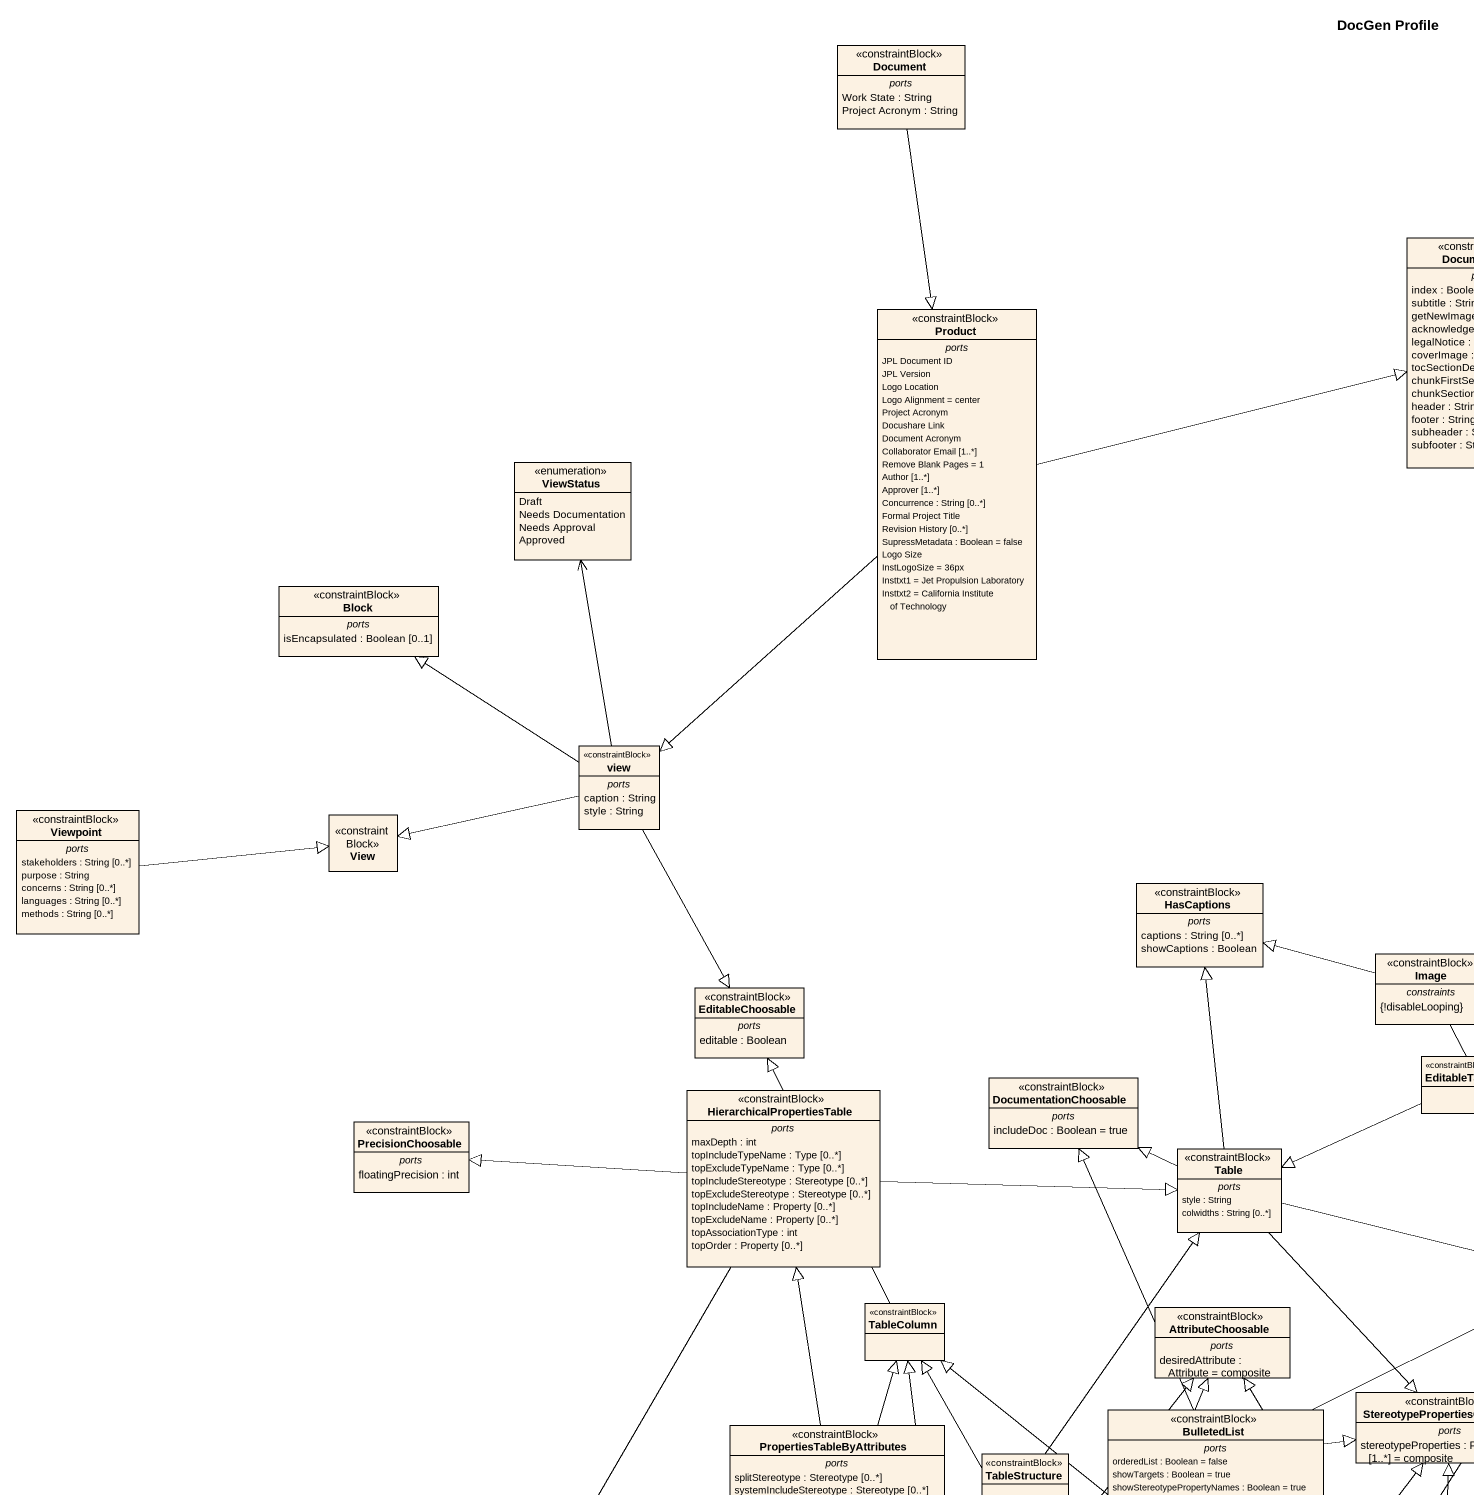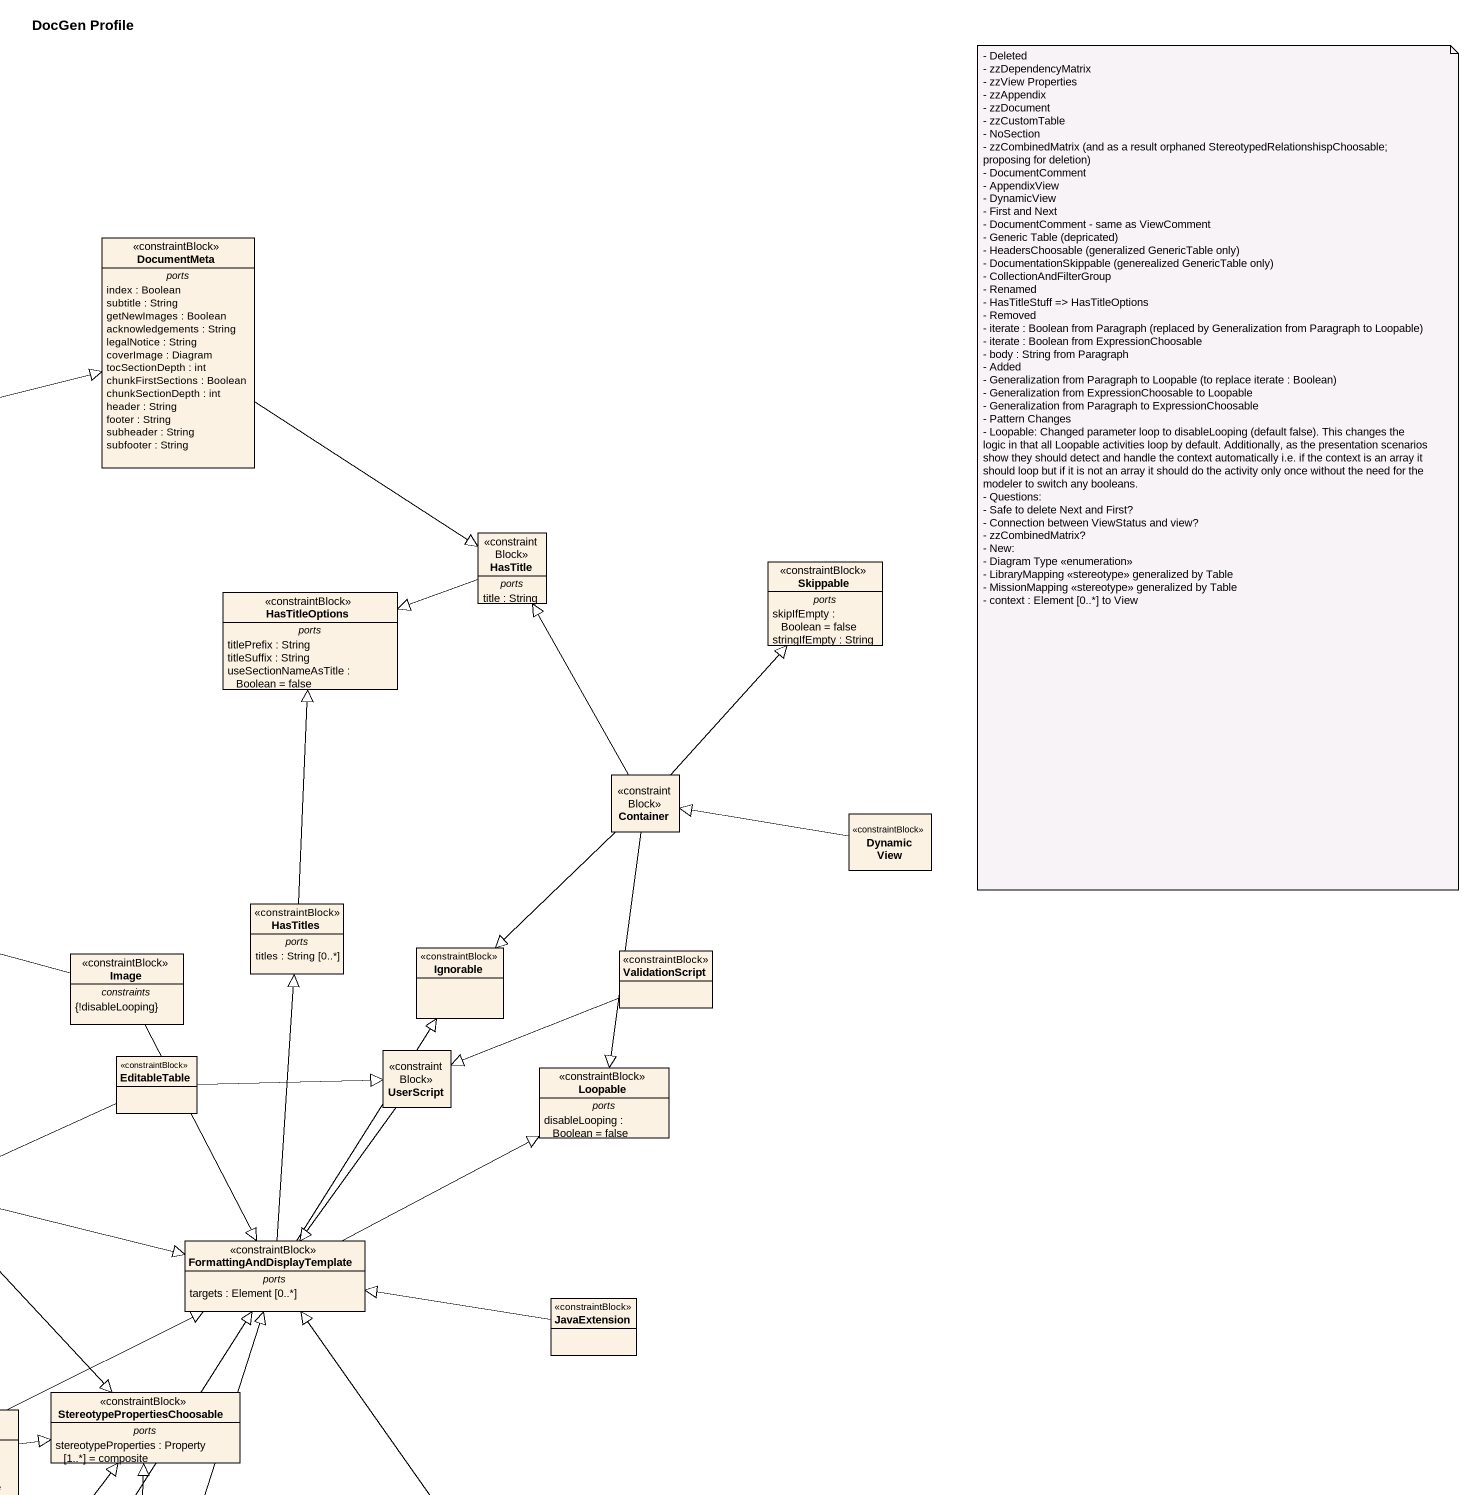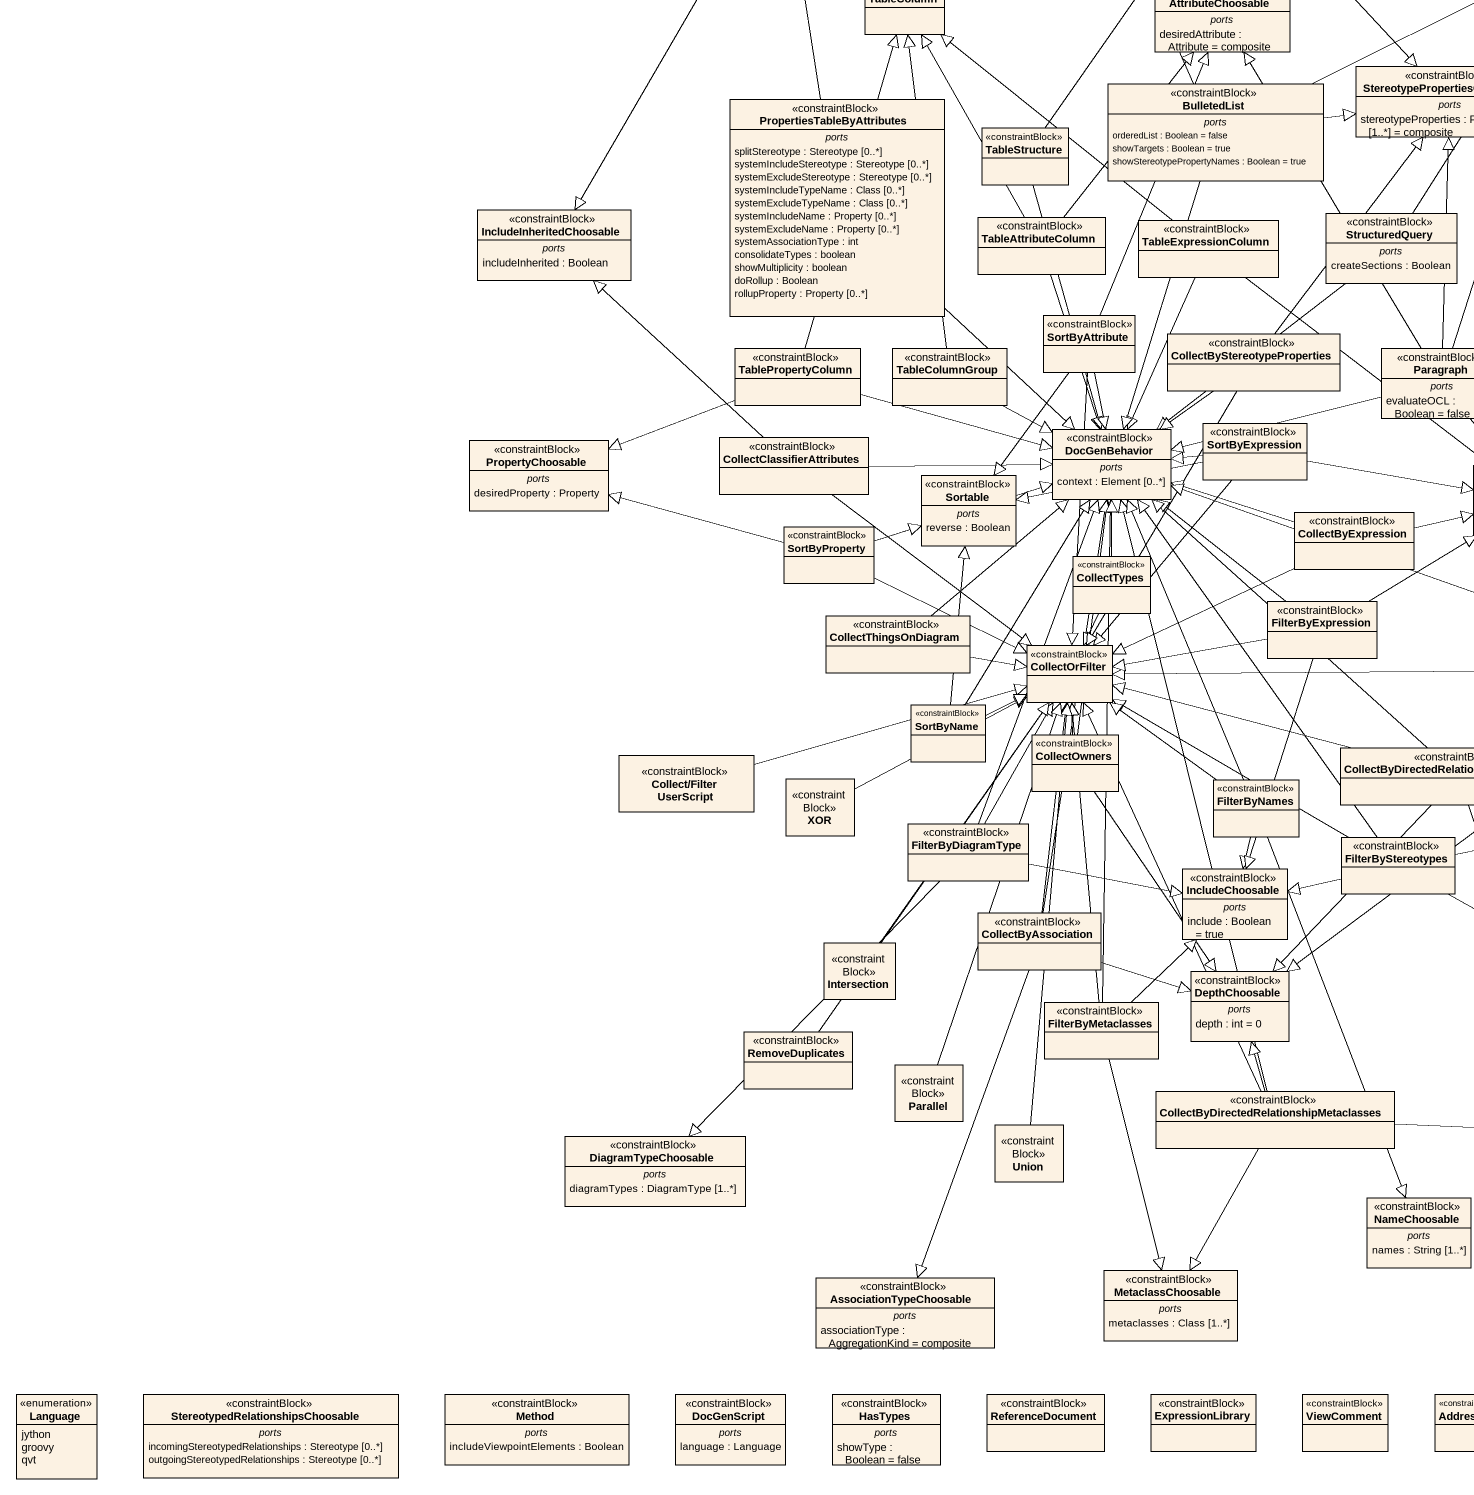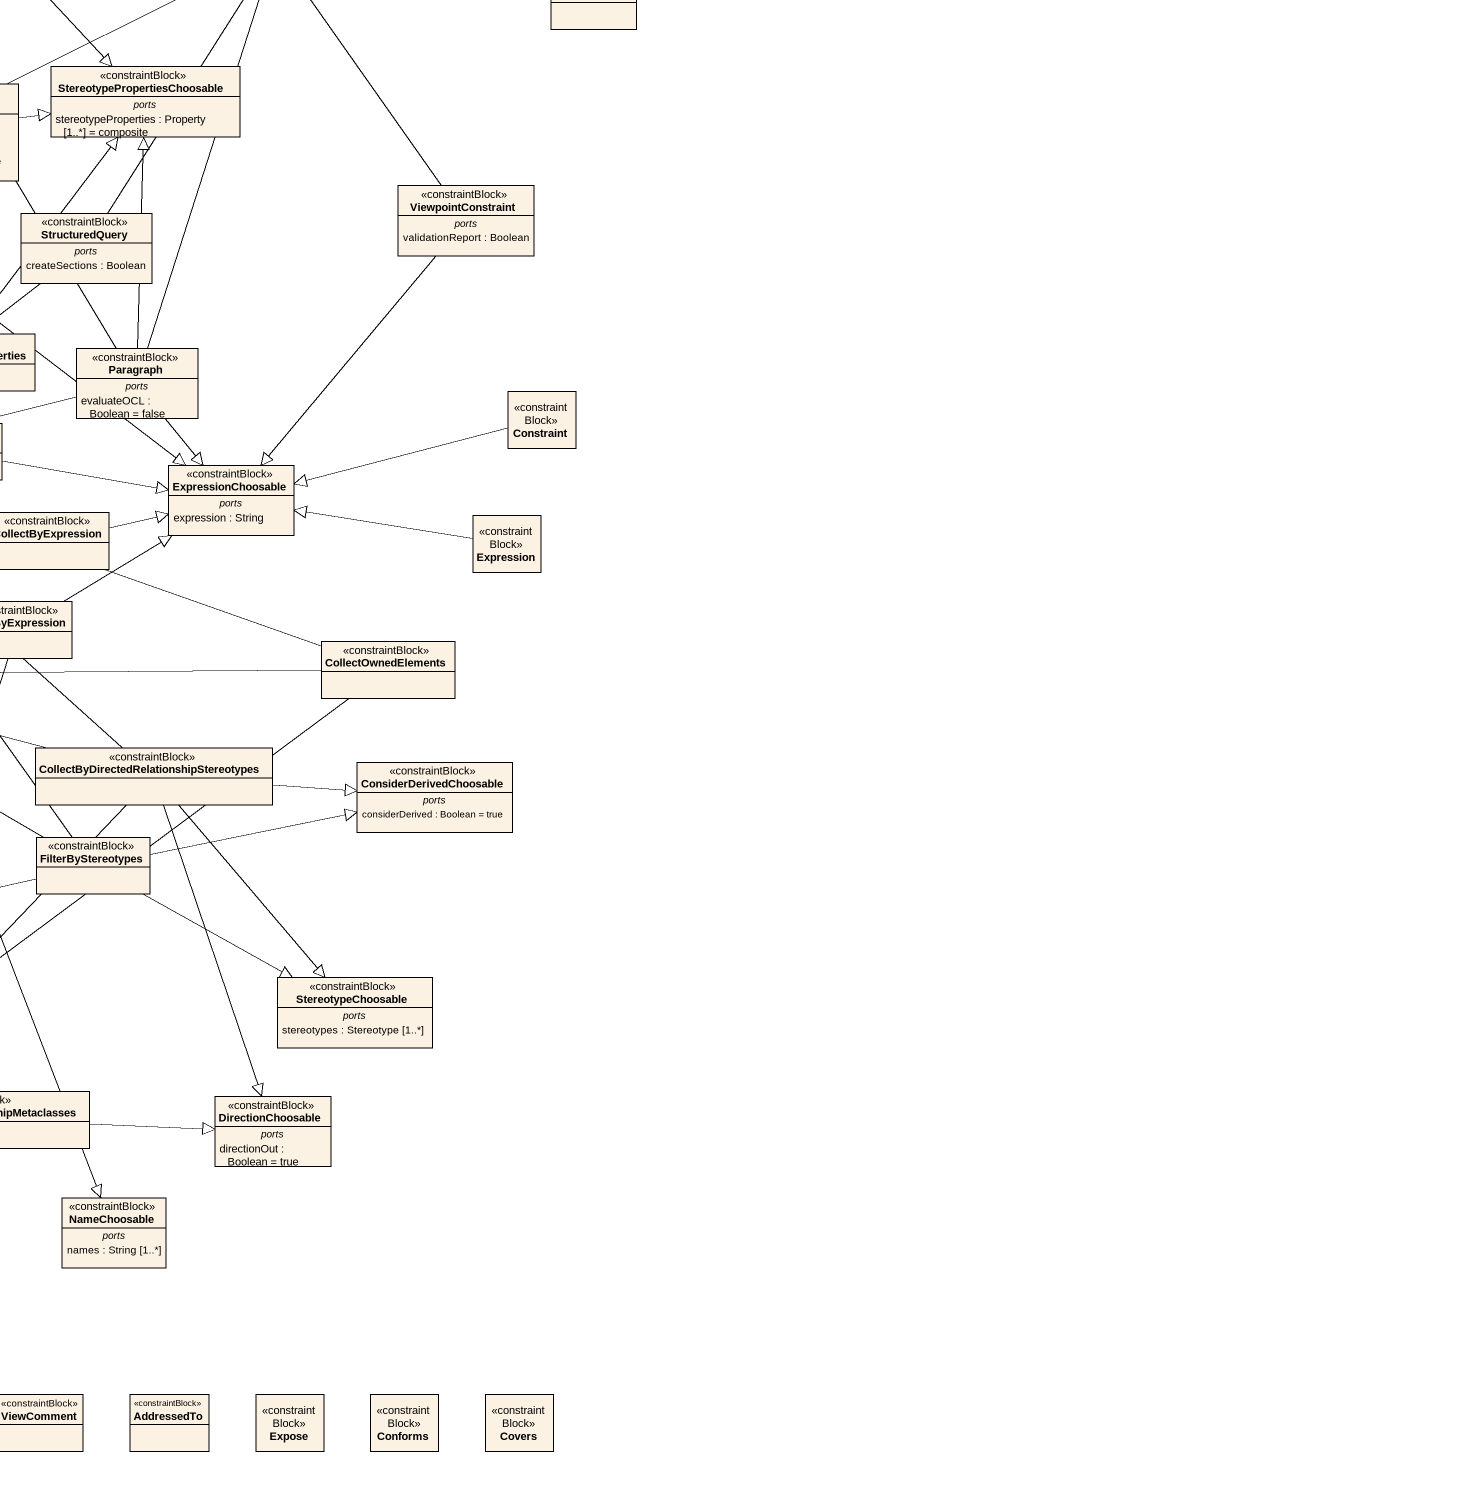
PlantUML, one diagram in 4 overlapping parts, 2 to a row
@startuml
title DocGen Profile
hide circle
hide empty members
class Document <<constraintBlock>> {
  -- ports --
  Work State : String
  Project Acronym : String
}
class DocumentMeta <<constraintBlock>> {
  -- ports --
  index : Boolean
  subtitle : String
  getNewImages : Boolean
  acknowledgements : String
  legalNotice : String
  coverImage : Diagram
  tocSectionDepth : int
  chunkFirstSections : Boolean
  chunkSectionDepth : int
  header : String
  footer : String
  subheader : String
  subfooter : String
}
class Product <<constraintBlock>> {
  -- ports --
  JPL Document ID
  JPL Version
  Logo Location
  Logo Alignment = center
  Project Acronym
  Docushare Link
  Document Acronym
  Collaborator Email [1..*]
  Remove Blank Pages = 1
  Author [1..*]
  Approver [1..*]
  Concurrence : String [0..*]
  Formal Project Title
  Revision History [0..*]
  SupressMetadata : Boolean = false
  Logo Size
  InstLogoSize = 36px
  Insttxt1 = Jet Propulsion Laboratory
  Insttxt2 = California Institute of Technology
}
enum ViewStatus {
  Draft
  Needs Documentation
  Needs Approval
  Approved
}
class HasTitle <<constraintBlock>> {
  -- ports --
  title : String
}
class Skippable <<constraintBlock>> {
  -- ports --
  skipIfEmpty : Boolean = false
  stringIfEmpty : String
}
class Block <<constraintBlock>> {
  -- ports --
  isEncapsulated : Boolean [0..1]
}
class HasTitleOptions <<constraintBlock>> {
  -- ports --
  titlePrefix : String
  titleSuffix : String
  useSectionNameAsTitle : Boolean = false
}
class view <<constraintBlock>> {
  -- ports --
  caption : String
  style : String
}
class Container <<constraintBlock>>
class Viewpoint <<constraintBlock>> {
  -- ports --
  stakeholders : String [0..*]
  purpose : String
  concerns : String [0..*]
  languages : String [0..*]
  methods : String [0..*]
}
class View <<constraintBlock>>
class "Dynamic View" as Dynamic_View <<constraintBlock>>
class HasCaptions <<constraintBlock>> {
  -- ports --
  captions : String [0..*]
  showCaptions : Boolean
}
class HasTitles <<constraintBlock>> {
  -- ports --
  titles : String [0..*]
}
class Image <<constraintBlock>> {
  -- constraints --
  {!disableLooping}
}
class Ignorable <<constraintBlock>>
class ValidationScript <<constraintBlock>>
class EditableChoosable <<constraintBlock>> {
  -- ports --
  editable : Boolean
}
class EditableTable <<constraintBlock>>
class UserScript <<constraintBlock>>
class Loopable <<constraintBlock>> {
  -- ports --
  disableLooping : Boolean = false
}
class HierarchicalPropertiesTable <<constraintBlock>> {
  -- ports --
  maxDepth : int
  topIncludeTypeName : Type [0..*]
  topExcludeTypeName : Type [0..*]
  topIncludeStereotype : Stereotype [0..*]
  topExcludeStereotype : Stereotype [0..*]
  topIncludeName : Property [0..*]
  topExcludeName : Property [0..*]
  topAssociationType : int
  topOrder : Property [0..*]
}
class DocumentationChoosable <<constraintBlock>> {
  -- ports --
  includeDoc : Boolean = true
}
class PrecisionChoosable <<constraintBlock>> {
  -- ports --
  floatingPrecision : int
}
class Table <<constraintBlock>> {
  -- ports --
  style : String
  colwidths : String [0..*]
}
class FormattingAndDisplayTemplate <<constraintBlock>> {
  -- ports --
  targets : Element [0..*]
}
class JavaExtension <<constraintBlock>>
class TableColumn <<constraintBlock>>
class AttributeChoosable <<constraintBlock>> {
  -- ports --
  desiredAttribute : Attribute = composite
}
class "StereotypePropertiesChoosable" as StereotypePropertiesChoosabl <<constraintBlock>> {
  -- ports --
  stereotypeProperties : Property [1..*] = composite
}
class PropertiesTableByAttributes <<constraintBlock>> {
  -- ports --
  splitStereotype : Stereotype [0..*]
  systemIncludeStereotype : Stereotype [0..*]
  systemExcludeStereotype : Stereotype [0..*]
  systemIncludeTypeName : Class [0..*]
  systemExcludeTypeName : Class [0..*]
  systemIncludeName : Property [0..*]
  systemExcludeName : Property [0..*]
  systemAssociationType : int
  consolidateTypes : boolean
  showMultiplicity : boolean
  doRollup : Boolean
  rollupProperty : Property [0..*]
}
class BulletedList <<constraintBlock>> {
  -- ports --
  orderedList : Boolean = false
  showTargets : Boolean = true
  showStereotypePropertyNames : Boolean = true
}
class TableStructure <<constraintBlock>>
class ViewpointConstraint <<constraintBlock>> {
  -- ports --
  validationReport : Boolean
}
class IncludeInheritedChoosable <<constraintBlock>> {
  -- ports --
  includeInherited : Boolean
}
class TableAttributeColumn <<constraintBlock>>
class TableExpressionColumn <<constraintBlock>>
class StructuredQuery <<constraintBlock>> {
  -- ports --
  createSections : Boolean
}
class SortByAttribute <<constraintBlock>>
class "CollectByStereotypeProperties" as CollectByStereotypePropertie <<constraintBlock>>
class TablePropertyColumn <<constraintBlock>>
class TableColumnGroup <<constraintBlock>>
class Paragraph <<constraintBlock>> {
  -- ports --
  evaluateOCL : Boolean = false
}
class DocGenBehavior <<constraintBlock>> {
  -- ports --
  context : Element [0..*]
}
class SortByExpression <<constraintBlock>>
class Constraint <<constraintBlock>>
class PropertyChoosable <<constraintBlock>> {
  -- ports --
  desiredProperty : Property
}
class CollectClassifierAttributes <<constraintBlock>>
class Sortable <<constraintBlock>> {
  -- ports --
  reverse : Boolean
}
class ExpressionChoosable <<constraintBlock>> {
  -- ports --
  expression : String
}
class SortByProperty <<constraintBlock>>
class CollectByExpression <<constraintBlock>>
class Expression <<constraintBlock>>
class CollectTypes <<constraintBlock>>
class CollectThingsOnDiagram <<constraintBlock>>
class FilterByExpression <<constraintBlock>>
class CollectOrFilter <<constraintBlock>>
class CollectOwnedElements <<constraintBlock>>
class SortByName <<constraintBlock>>
class "Collect/Filter UserScript" as Collect_Filter_UserScript <<constraintBlock>>
class CollectOwners <<constraintBlock>>
class "CollectByDirectedRelationshipStereotypes" as CollectByDirectedRelationshi <<constraintBlock>>
class XOR <<constraintBlock>>
class FilterByNames <<constraintBlock>>
class ConsiderDerivedChoosable <<constraintBlock>> {
  -- ports --
  considerDerived : Boolean = true
}
class FilterByDiagramType <<constraintBlock>>
class FilterByStereotypes <<constraintBlock>>
class IncludeChoosable <<constraintBlock>> {
  -- ports --
  include : Boolean = true
}
class Intersection <<constraintBlock>>
class CollectByAssociation <<constraintBlock>>
class DepthChoosable <<constraintBlock>> {
  -- ports --
  depth : int = 0
}
class StereotypeChoosable <<constraintBlock>> {
  -- ports --
  stereotypes : Stereotype [1..*]
}
class RemoveDuplicates <<constraintBlock>>
class FilterByMetaclasses <<constraintBlock>>
class Parallel <<constraintBlock>>
class Union <<constraintBlock>>
class "CollectByDirectedRelationshipMetaclasses" as CollectByDirectedRelationshi_2 <<constraintBlock>>
class DirectionChoosable <<constraintBlock>> {
  -- ports --
  directionOut : Boolean = true
}
class DiagramTypeChoosable <<constraintBlock>> {
  -- ports --
  diagramTypes : DiagramType [1..*]
}
class NameChoosable <<constraintBlock>> {
  -- ports --
  names : String [1..*]
}
class AssociationTypeChoosable <<constraintBlock>> {
  -- ports --
  associationType : AggregationKind = composite
}
class MetaclassChoosable <<constraintBlock>> {
  -- ports --
  metaclasses : Class [1..*]
}
enum Language {
  jython
  groovy
  qvt
}
class "StereotypedRelationshipsChoosable" as StereotypedRelationshipsChoo <<constraintBlock>> {
  -- ports --
  incomingStereotypedRelationships : Stereotype [0..*]
  outgoingStereotypedRelationships : Stereotype [0..*]
}
class Method <<constraintBlock>> {
  -- ports --
  includeViewpointElements : Boolean
}
class DocGenScript <<constraintBlock>> {
  -- ports --
  language : Language
}
class HasTypes <<constraintBlock>> {
  -- ports --
  showType : Boolean = false
}
class ReferenceDocument <<constraintBlock>>
class ExpressionLibrary <<constraintBlock>>
class ViewComment <<constraintBlock>>
class AddressedTo <<constraintBlock>>
class Expose <<constraintBlock>>
class Conforms <<constraintBlock>>
class Covers <<constraintBlock>>
Document --|> Product
DocumentMeta --|> HasTitle
Product -right-|> DocumentMeta
Product --|> view
HasTitle -left-|> HasTitleOptions
view -up-> ViewStatus
view -up-|> Block
view -left-|> View
view --|> EditableChoosable
Container -up-|> HasTitle
Container -up-|> Skippable
Container --|> Ignorable
Container --|> Loopable
Viewpoint -right-|> View
Dynamic_View -left-|> Container
HasTitles -up-|> HasTitleOptions
Image -left-|> HasCaptions
Image --|> FormattingAndDisplayTemplate
ValidationScript -left-|> UserScript
EditableTable -right-|> UserScript
EditableTable -left-|> Table
UserScript --|> FormattingAndDisplayTemplate
HierarchicalPropertiesTable -left-|> PrecisionChoosable
HierarchicalPropertiesTable -right-|> Table
HierarchicalPropertiesTable --|> IncludeInheritedChoosable
Table -up-|> HasCaptions
Table -left-|> DocumentationChoosable
Table -right-|> FormattingAndDisplayTemplate
Table --|> StereotypePropertiesChoosabl
FormattingAndDisplayTemplate -up-|> HasTitles
FormattingAndDisplayTemplate -up-|> Ignorable
FormattingAndDisplayTemplate -right-|> Loopable
JavaExtension -left-|> FormattingAndDisplayTemplate
TableColumn -up-|> EditableChoosable
PropertiesTableByAttributes -up-|> HierarchicalPropertiesTable
PropertiesTableByAttributes --|> DocGenBehavior
BulletedList -up-|> DocumentationChoosable
BulletedList -right-|> FormattingAndDisplayTemplate
BulletedList -right-|> StereotypePropertiesChoosabl
BulletedList --|> DocGenBehavior
TableStructure -up-|> Table
TableStructure --|> DocGenBehavior
ViewpointConstraint -up-|> FormattingAndDisplayTemplate
ViewpointConstraint --|> ExpressionChoosable
TableAttributeColumn -up-|> TableColumn
TableAttributeColumn -up-|> AttributeChoosable
TableAttributeColumn --|> DocGenBehavior
TableExpressionColumn -up-|> TableColumn
TableExpressionColumn --|> DocGenBehavior
TableExpressionColumn --|> ExpressionChoosable
StructuredQuery -up-|> FormattingAndDisplayTemplate
StructuredQuery --|> DocGenBehavior
SortByAttribute -up-|> AttributeChoosable
SortByAttribute --|> DocGenBehavior
SortByAttribute --|> Sortable
SortByAttribute --|> CollectOrFilter
CollectByStereotypePropertie -up-|> StereotypePropertiesChoosabl
CollectByStereotypePropertie --|> DocGenBehavior
CollectByStereotypePropertie --|> CollectOrFilter
TablePropertyColumn -up-|> TableColumn
TablePropertyColumn -right-|> DocGenBehavior
TablePropertyColumn -left-|> PropertyChoosable
TableColumnGroup -up-|> TableColumn
TableColumnGroup -right-|> DocGenBehavior
Paragraph -up-|> FormattingAndDisplayTemplate
Paragraph -up-|> AttributeChoosable
Paragraph -up-|> StereotypePropertiesChoosabl
Paragraph -left-|> DocGenBehavior
Paragraph --|> ExpressionChoosable
SortByExpression -left-|> DocGenBehavior
SortByExpression -left-|> Sortable
SortByExpression -right-|> ExpressionChoosable
SortByExpression --|> CollectOrFilter
Constraint -left-|> ExpressionChoosable
CollectClassifierAttributes -up-|> IncludeInheritedChoosable
CollectClassifierAttributes -right-|> DocGenBehavior
CollectClassifierAttributes --|> CollectOrFilter
SortByProperty -right-|> DocGenBehavior
SortByProperty -left-|> PropertyChoosable
SortByProperty -right-|> Sortable
SortByProperty -right-|> CollectOrFilter
CollectByExpression -left-|> DocGenBehavior
CollectByExpression -right-|> ExpressionChoosable
CollectByExpression -left-|> CollectOrFilter
Expression -left-|> ExpressionChoosable
CollectTypes -up-|> DocGenBehavior
CollectTypes --|> CollectOrFilter
CollectThingsOnDiagram -up-|> DocGenBehavior
CollectThingsOnDiagram -right-|> CollectOrFilter
FilterByExpression -up-|> DocGenBehavior
FilterByExpression -up-|> ExpressionChoosable
FilterByExpression -left-|> CollectOrFilter
FilterByExpression --|> IncludeChoosable
CollectOwnedElements -left-|> DocGenBehavior
CollectOwnedElements -left-|> CollectOrFilter
CollectOwnedElements --|> DepthChoosable
SortByName -up-|> DocGenBehavior
SortByName -up-|> Sortable
SortByName -right-|> CollectOrFilter
Collect_Filter_UserScript -right-|> CollectOrFilter
CollectOwners -up-|> DocGenBehavior
CollectOwners -up-|> CollectOrFilter
CollectOwners --|> DepthChoosable
CollectByDirectedRelationshi -up-|> DocGenBehavior
CollectByDirectedRelationshi -left-|> CollectOrFilter
CollectByDirectedRelationshi -right-|> ConsiderDerivedChoosable
CollectByDirectedRelationshi --|> DepthChoosable
CollectByDirectedRelationshi --|> StereotypeChoosable
CollectByDirectedRelationshi --|> DirectionChoosable
XOR -right-|> CollectOrFilter
FilterByNames -up-|> DocGenBehavior
FilterByNames -up-|> CollectOrFilter
FilterByNames --|> IncludeChoosable
FilterByNames --|> NameChoosable
FilterByDiagramType -up-|> DocGenBehavior
FilterByDiagramType -up-|> CollectOrFilter
FilterByDiagramType -right-|> IncludeChoosable
FilterByDiagramType --|> DiagramTypeChoosable
FilterByStereotypes -up-|> DocGenBehavior
FilterByStereotypes -left-|> CollectOrFilter
FilterByStereotypes -right-|> ConsiderDerivedChoosable
FilterByStereotypes -left-|> IncludeChoosable
FilterByStereotypes -right-|> StereotypeChoosable
Intersection -up-|> CollectOrFilter
CollectByAssociation -up-|> DocGenBehavior
CollectByAssociation -up-|> CollectOrFilter
CollectByAssociation -right-|> DepthChoosable
CollectByAssociation --|> AssociationTypeChoosable
RemoveDuplicates -up-|> CollectOrFilter
FilterByMetaclasses -up-|> DocGenBehavior
FilterByMetaclasses -up-|> CollectOrFilter
FilterByMetaclasses -up-|> IncludeChoosable
FilterByMetaclasses --|> MetaclassChoosable
Parallel -up-|> CollectOrFilter
Union -up-|> CollectOrFilter
CollectByDirectedRelationshi_2 -up-|> DocGenBehavior
CollectByDirectedRelationshi_2 -up-|> CollectOrFilter
CollectByDirectedRelationshi_2 -up-|> DepthChoosable
CollectByDirectedRelationshi_2 -right-|> DirectionChoosable
CollectByDirectedRelationshi_2 --|> MetaclassChoosable
note as N1
  - Deleted
  - zzDependencyMatrix
  - zzView Properties
  - zzAppendix
  - zzDocument
  - zzCustomTable
  - NoSection
  - zzCombinedMatrix (and as a result orphaned StereotypedRelationshispChoosable; proposing for deletion)
  - DocumentComment
  - AppendixView
  - DynamicView
  - First and Next
  - DocumentComment - same as ViewComment
  - Generic Table (depricated)
  - HeadersChoosable (generalized GenericTable only)
  - DocumentationSkippable (generealized GenericTable only)
  - CollectionAndFilterGroup
  - Renamed
  - HasTitleStuff => HasTitleOptions
  - Removed
  - iterate : Boolean from Paragraph (replaced by Generalization from Paragraph to Loopable)
  - iterate : Boolean from ExpressionChoosable
  - body : String from Paragraph
  - Added
  - Generalization from Paragraph to Loopable (to replace iterate : Boolean)
  - Generalization from ExpressionChoosable to Loopable
  - Generalization from Paragraph to ExpressionChoosable
  - Pattern Changes
  - Loopable: Changed parameter loop to disableLooping (default false). This changes the logic in that all Loopable activities loop by default. Additionally, as the presentation scenarios show they should detect and handle the context automatically i.e. if the context is an array it should loop but if it is not an array it should do the activity only once without the need for the modeler to switch any booleans.
  - Questions:
  - Safe to delete Next and First?
  - Connection between ViewStatus and view?
  - zzCombinedMatrix?
  - New:
  - Diagram Type <<enumeration>>
  - LibraryMapping <<stereotype>> generalized by Table
  - MissionMapping <<stereotype>> generalized by Table
  - context : Element [0..*] to View
end note
@enduml
